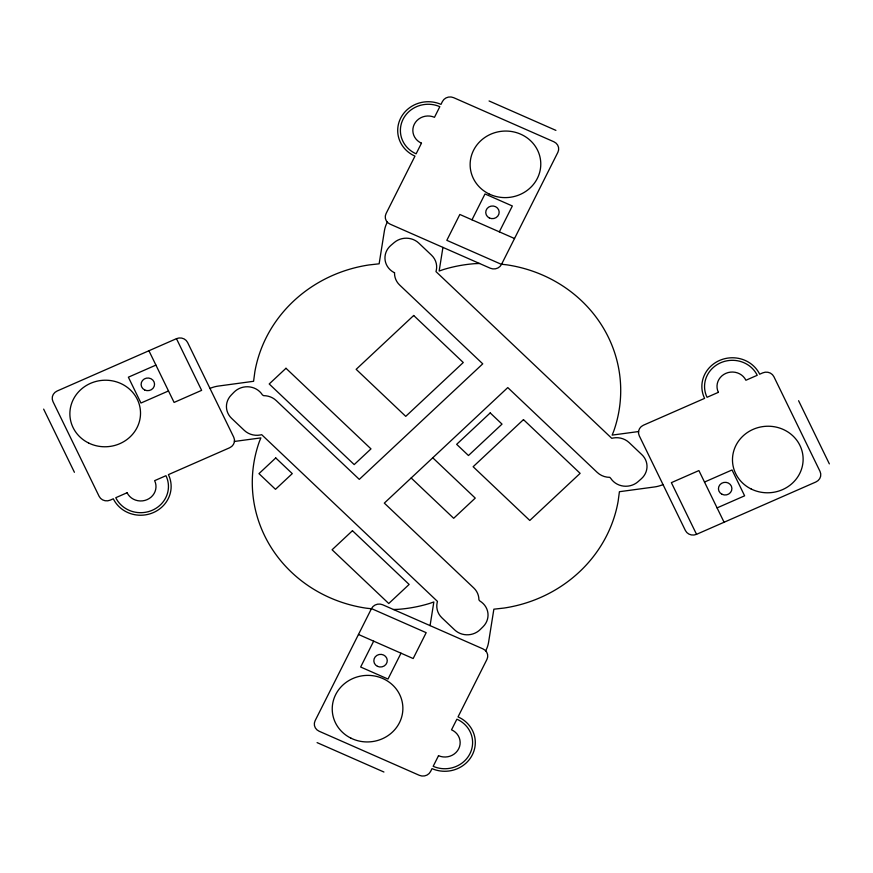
<?xml version="1.0" encoding="UTF-8"?>
<svg xmlns="http://www.w3.org/2000/svg" width="873" height="873" viewBox="0 0 873 873"><rect width="100%" height="100%" fill="white"/><g stroke="black" fill="none" stroke-linecap="round" stroke-linejoin="round"><path stroke-width="1.31" d="M234.51 440.876L234.433 441.454L260.863 437.886L259.281 441.814A136.308 128.331 -4.1 0 0 366.213 608.175L371.418 608.754M638.49 432.124L638.567 431.546L612.137 435.114L613.719 431.186A136.308 128.331 -4.1 0 0 506.787 264.825L501.582 264.246M442.927 247.386L439.152 271.045L443.331 269.582A136.308 128.331 -4.1 0 1 474.792 263.668L479.539 263.493M430.073 625.614L433.848 601.955L429.669 603.418A136.308 128.331 -4.1 0 1 398.208 609.332L393.461 609.507M471.987 219.81L484.995 193.948L512.342 205.973L499.334 231.836M501.517 264.388L557.88 152.306A8.414 7.922 -4.1 0 0 553.897 141.775L453.633 97.667A8.414 7.922 -4.1 0 0 442.425 101.508L440.985 104.378A30.293 28.514 -4.1 0 0 400.631 118.215A30.293 28.514 -4.1 0 0 414.97 156.114L386.062 213.59A8.414 7.922 -4.1 0 0 390.045 224.121L490.31 268.229A8.414 7.922 -4.1 0 0 501.517 264.388L446.823 240.326L459.831 214.463L514.524 238.525M371.483 608.612L315.12 720.694A8.414 7.922 -4.1 0 0 319.103 731.225L419.367 775.333A8.414 7.922 -4.1 0 0 430.575 771.492L432.015 768.622A30.293 28.514 -4.1 0 0 472.369 754.785A30.293 28.514 -4.1 0 0 458.03 716.886L486.938 659.41A8.414 7.922 -4.1 0 0 482.955 648.879L382.69 604.771A8.414 7.922 -4.1 0 0 371.483 608.612L426.177 632.674L413.169 658.537L358.476 634.475M373.666 641.164L360.658 667.027L388.005 679.052L401.013 653.19M176.466 338.669L57.116 391.017A8.414 7.922 -4.1 0 0 52.958 401.547L99.107 496.311A8.414 7.922 -4.1 0 0 110.26 500.131L113.315 498.789A30.293 28.514 -4.1 0 0 153.452 512.549A30.293 28.514 -4.1 0 0 168.402 474.628L229.599 447.784A8.414 7.922 -4.1 0 0 233.757 437.253L187.608 342.489A8.414 7.922 -4.1 0 0 176.466 338.669L201.63 390.351L174.098 402.431L148.923 350.75M155.907 365.11L128.375 377.191L140.957 403.031L168.5 390.951M704.5 482.049L732.043 469.969L744.625 495.809L717.093 507.89M696.534 534.331L815.884 481.983A8.414 7.922 -4.1 0 0 820.042 471.453L773.893 376.689A8.414 7.922 -4.1 0 0 762.74 372.869L759.685 374.211A30.293 28.514 -4.1 0 0 719.548 360.451A30.293 28.514 -4.1 0 0 704.598 398.372L643.401 425.216A8.414 7.922 -4.1 0 0 639.243 435.747L685.392 530.511A8.414 7.922 -4.1 0 0 696.534 534.331L671.37 482.649L698.902 470.569L724.077 522.25M489.076 100.973L555.915 130.383M317.085 742.617L383.924 772.027M432.757 457.79L475.25 498.101L453.676 518.289L411.183 477.989M386.99 221.818L387.012 222.779A30.293 28.514 -4.1 0 0 384.404 230.799L379.133 263.81L368.995 264.945A136.308 128.331 -4.1 0 0 254.861 371.756L253.585 381.294L218.523 386.041A30.282 28.514 -4.1 0 0 209.978 388.43M486.01 651.182L485.988 650.221A30.293 28.514 -4.1 0 0 488.596 642.201L493.867 609.19L504.005 608.055A136.308 128.331 -4.1 0 0 618.139 501.244L619.415 491.706L654.477 486.959A30.282 28.514 -4.1 0 0 663.022 484.57M798.588 400.707L829.35 463.879M43.65 409.121L74.412 472.293M394.552 272.747L394.52 273.151A17.842 16.794 -4.1 0 0 399.648 285.024L482.747 363.845L359.294 479.375L276.195 400.554A17.842 16.794 -4.1 0 0 263.624 395.655L262.413 394.891A17.842 16.794 -4.1 0 0 233.931 392.272L231.149 395.142A17.842 16.794 -4.1 0 0 231.563 418.309L244.309 430.4A17.842 16.794 -4.1 0 0 260.361 434.983L261.671 434.667L437.482 601.421L437.144 602.654A17.842 16.794 -4.1 0 0 441.902 617.811L454.658 629.902A17.842 16.794 -4.1 0 0 480.205 629.564L483.053 626.749A17.842 16.794 -4.1 0 0 479.834 600.984L478.917 599.849A17.842 16.794 -4.1 0 0 473.788 587.976L384.316 503.11L507.77 387.579L597.252 472.446A17.842 16.794 -4.1 0 0 609.812 477.345L610.816 478.459A17.842 16.794 -4.1 0 0 638.141 481.612L641.371 478.742A17.842 16.794 -4.1 0 0 641.884 454.691L629.127 442.6A17.842 16.794 -4.1 0 0 613.086 438.017L611.766 438.333L435.954 271.579L436.293 270.346A17.842 16.794 -4.1 0 0 431.535 255.189L418.789 243.098A17.842 16.794 -4.1 0 0 394.159 242.596L390.864 245.4A17.842 16.794 -4.1 0 0 393.559 272.245L394.552 272.747M421.473 143.183L416.126 153.812A27.598 25.983 -4.1 0 1 403.064 119.285A27.598 25.983 -4.1 0 1 439.828 106.681L434.481 117.309A15.147 14.263 -4.1 0 0 414.304 124.228A15.147 14.263 -4.1 0 0 421.473 143.183M438.519 755.691L433.172 766.319A27.598 25.983 -4.1 0 0 469.936 753.715A27.598 25.983 -4.1 0 0 456.874 719.188L451.527 729.817A15.147 14.263 -4.1 0 1 458.696 748.772A15.147 14.263 -4.1 0 1 438.519 755.691M285.984 368.275L269.211 383.978L354.198 464.589L370.981 448.886L285.984 368.275M413.693 315.491L356.162 369.334L405.738 416.356L463.268 362.513L413.693 315.491M275.748 457.932L258.965 473.635L275.486 489.317L292.269 473.613L275.748 457.932M352.463 530.708L332.089 549.772L388.747 603.516L409.131 584.441L352.463 530.708M490.222 412.918L456.655 444.324L468.463 455.52L502.019 424.114L490.222 412.918M523.473 419.618L473.133 466.728L529.791 520.461L580.13 473.352L523.473 419.618M127.087 492.743L115.771 497.708A27.598 25.983 -4.1 0 0 152.328 510.247A27.598 25.983 -4.1 0 0 165.957 475.698L154.63 480.663A15.147 14.263 -4.1 0 1 147.155 499.629A15.147 14.263 -4.1 0 1 127.087 492.743M718.37 392.337L707.043 397.302A27.598 25.983 -4.1 0 1 720.672 362.753A27.598 25.983 -4.1 0 1 757.229 375.292L745.913 380.257A15.147 14.263 -4.1 0 0 725.845 373.371A15.147 14.263 -4.1 0 0 718.37 392.337M489.371 217.977A6.733 6.34 -4.1 0 0 499.17 211.964A6.733 6.34 -4.1 0 0 488.825 207.01A6.733 6.34 -4.1 0 0 489.371 217.977M488.902 193.871A35.335 33.272 -4.1 0 0 540.758 162.847A35.335 33.272 -4.1 0 0 486.698 136.286A35.335 33.272 -4.1 0 0 488.902 193.871M722.026 494.293A6.733 6.34 -4.1 0 0 731.901 488.378A6.733 6.34 -4.1 0 0 721.6 483.315A6.733 6.34 -4.1 0 0 722.026 494.293M751.249 489.044A35.335 33.272 -4.1 0 0 803.105 458.03A35.335 33.272 -4.1 0 0 749.045 431.458A35.335 33.272 -4.1 0 0 751.249 489.044M144.667 389.958A6.733 6.34 -4.1 0 0 154.543 384.055A6.733 6.34 -4.1 0 0 144.252 378.991A6.733 6.34 -4.1 0 0 144.667 389.958M88.642 443.026A35.335 33.272 -4.1 0 0 140.498 412.001A35.335 33.272 -4.1 0 0 86.449 385.44A35.335 33.272 -4.1 0 0 88.642 443.026M377.463 666.339A6.733 6.34 -4.1 0 0 387.263 660.337A6.733 6.34 -4.1 0 0 376.907 655.383A6.733 6.34 -4.1 0 0 377.463 666.339M351.001 738.198A35.335 33.272 -4.1 0 0 402.857 707.185A35.335 33.272 -4.1 0 0 348.796 680.613A35.335 33.272 -4.1 0 0 351.001 738.198"/></g></svg>
